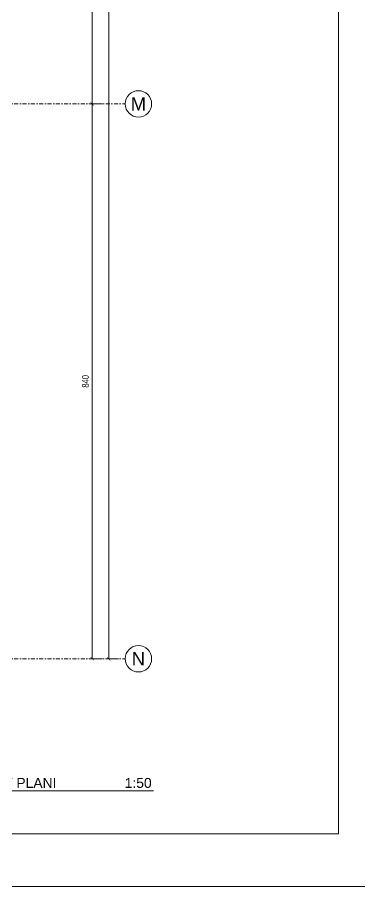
# Model space of a CAD drawing. Extents: x -1701 to 23780, y -363 to 7742.
# Drawn here: x 4919 to 5437, y 0 to 1316 of the extents above; entities that cross this region are included whole.
import ezdxf
from ezdxf.enums import TextEntityAlignment as Align

# ---------------------------------------------------------------- set-up
doc = ezdxf.new("R2010")
doc.units = 0
doc.header["$LTSCALE"] = 25
doc.header["$MEASUREMENT"] = 0
doc.header["$PDMODE"] = 1
doc.linetypes.add('Audi$0$DASHDOT2', pattern=[0.5, 0.25, -0.125, 0, -0.125])
doc.layers.get('0').update_dxf_attribs({"color": 9, "lineweight": 9})
doc.layers.get('Defpoints').update_dxf_attribs({"color": 9, "lineweight": 9})
for name, color, linetype, lineweight in [('Audi$0$10', 8, 'Continuous', 9), ('Audi$0$21', 8, 'Continuous', 9), ('Audi$0$24', 8, 'Audi$0$DASHDOT2', 9), ('Audi$0$25', 8, 'Continuous', 9)]:
    doc.layers.add(name, color=color, linetype=linetype, lineweight=lineweight)
doc.layers.add('Audi$0$40A', color=8, linetype='Continuous', lineweight=9, plot=False)
doc.styles.add('Audi$0$Arial', font='arial.ttf', dxfattribs={"height": 2.5})
doc.styles.add('Audi$0$MuuM_TEXT-ITALIC', font='ARIALNI.TTF')
doc.styles.add('Audi$0$MuuM_TEXT-STANDART', font='ARIALN.TTF')
doc.dimstyles.new('Audi$0$MuuM_DIM50', dxfattribs={"dimscale": 5, "dimtxt": 2, "dimasz": 1, "dimexe": 1, "dimexo": 1, "dimgap": 1, "dimtad": 1, "dimdec": 1, "dimrnd": 0.5, "dimdsep": 46, "dimtxsty": 'Audi$0$MuuM_TEXT-STANDART', "dimblk": 'Audi$0$_ArchTick', "dimcen": 0, "dimdle": 0.15, "dimclrd": 256, "dimclre": 256, "dimclrt": 256, "dimadec": 0, "dimazin": 0, "dimtfac": 5, "dimtdec": 1, "dimtix": 1, "dimtmove": 2, "dimatfit": 3, "dimldrblk": 'Audi$0$_Dot', "dimfxl": 3, "dimfxlon": 1, "dimtolj": 1, "dimlwd": -1, "dimlwe": -1, "dimarcsym": 0})

# ---------------------------------------------------------------- blocks, each defined once
blk = doc.blocks.new('Audi$0$0_drawinglabel')
blk.add_lwpolyline([(3, 0), (46.86, 0)])
blk.add_circle((0, 0), 3)
at = {"style": 'Audi$0$Arial'}
blk.add_attdef('CIZIMADI', text='', height=2, dxfattribs=at).set_placement((3.5, 0), align=Align.BOTTOM_LEFT)
blk.add_attdef('OLCEK', text='', height=2, dxfattribs=at).set_placement((46.46, 0), align=Align.BOTTOM_RIGHT)
blk.add_attdef('CIZIMNO', text='', height=2.5, dxfattribs=at).set_placement((0, 0), align=Align.MIDDLE)
at = {"style": 'Audi$0$MuuM_TEXT-ITALIC'}
blk.add_attdef('DRAWINGNAME', text='', height=2, dxfattribs=at).set_placement((3.5, -0.59), align=Align.TOP_LEFT)
blk.add_attdef('SCALE', text='', height=2, dxfattribs=at).set_placement((46.46, -0.59), align=Align.TOP_RIGHT)
blk = doc.blocks.new('Audi$0$0_aks')
at = {"linetype": 'Continuous'}
blk.add_circle((0, 0), 2, dxfattribs=at)
at = {"style": 'Audi$0$Arial'}
blk.add_attdef('AKS', text='', height=2, dxfattribs=at).set_placement((0, 0), align=Align.MIDDLE_CENTER)
blk = doc.blocks.new('Audi$0$_ArchTick')
at = {"color": 0, "linetype": 'ByBlock', "const_width": 0.15}
blk.add_lwpolyline([(-0.5, -0.5), (0.5, 0.5)], dxfattribs=at)
blk = doc.blocks.new('*D4780')
at = {"layer": 'Audi$0$25', "transparency": 16777216}
for p, q in [((350, 800), (330, 800)), ((335, -2440.8), (335, 800.8)), ((350, -2440), (330, -2440))]:
    blk.add_line(p, q, dxfattribs=at)
at = {"layer": 'Defpoints', "color": 0, "transparency": 16777216}
for p in [(335, 800), (360, 800), (360, -2440)]:
    blk.add_point(p, dxfattribs=at)
at = {"layer": 'Audi$0$25', "transparency": 16777216, "xscale": 5, "yscale": 5, "zscale": 5}
for p, rotation in [((335, 800), 90), ((335, -2440), 270)]:
    blk.add_blockref('Audi$0$_ArchTick', p, dxfattribs=dict(at, rotation=rotation))
at = {"layer": 'Audi$0$25', "transparency": 16777216, "insert": (324.9, -820), "char_height": 10, "attachment_point": 5, "rotation": 90, "style": 'Audi$0$MuuM_TEXT-STANDART'}
blk.add_mtext('\\A1;3240', dxfattribs=at)
blk = doc.blocks.new('Audi$0$_Dot')
at = {"color": 0, "linetype": 'ByBlock', "lineweight": -2}
blk.add_line((-0.5, 0), (-1, 0), dxfattribs=at)
at = {"color": 0, "linetype": 'ByBlock', "const_width": 0.5}
blk.add_lwpolyline([(-0.25, 0, 1), (0.25, 0, 1)], format="xyb", close=True, dxfattribs=at)
blk = doc.blocks.new('*D4783')
at = {"layer": 'Audi$0$25', "transparency": 16777216}
for p, q in [((325, -800), (305, -800)), ((310, -799.2), (310, -1600.8)), ((325, -1600), (305, -1600))]:
    blk.add_line(p, q, dxfattribs=at)
at = {"layer": 'Defpoints', "color": 0, "transparency": 16777216}
for p in [(360, -800), (310, -1600), (360, -1600)]:
    blk.add_point(p, dxfattribs=at)
at = {"layer": 'Audi$0$25', "transparency": 16777216, "xscale": 5, "yscale": 5, "zscale": 5}
for p, rotation in [((310, -800), 90), ((310, -1600), 270)]:
    blk.add_blockref('Audi$0$_ArchTick', p, dxfattribs=dict(at, rotation=rotation))
at = {"layer": 'Audi$0$25', "transparency": 16777216, "insert": (299.9, -1200), "char_height": 10, "attachment_point": 5, "rotation": 90, "style": 'Audi$0$MuuM_TEXT-STANDART'}
blk.add_mtext('\\A1;800', dxfattribs=at)
blk = doc.blocks.new('*D4784')
at = {"layer": 'Audi$0$25', "transparency": 16777216}
for p, q in [((325, -1600), (305, -1600)), ((310, -1599.2), (310, -2440.8)), ((325, -2440), (305, -2440))]:
    blk.add_line(p, q, dxfattribs=at)
at = {"layer": 'Defpoints', "color": 0, "transparency": 16777216}
for p in [(360, -1600), (310, -2440), (350, -2440)]:
    blk.add_point(p, dxfattribs=at)
at = {"layer": 'Audi$0$25', "transparency": 16777216, "xscale": 5, "yscale": 5, "zscale": 5}
for p, rotation in [((310, -1600), 90), ((310, -2440), 270)]:
    blk.add_blockref('Audi$0$_ArchTick', p, dxfattribs=dict(at, rotation=rotation))
at = {"layer": 'Audi$0$25', "transparency": 16777216, "insert": (299.9, -2020), "char_height": 10, "attachment_point": 5, "rotation": 90, "style": 'Audi$0$MuuM_TEXT-STANDART'}
blk.add_mtext('\\A1;840', dxfattribs=at)
blk = doc.blocks.new('Audi$0$P-AKS_AUDI')
at = {"layer": 'Audi$0$24'}
for points in [[(-3840, -1600), (360, -1600)], [(-3840, -2440), (360, -2440)]]:
    blk.add_lwpolyline(points, dxfattribs=at)
at = {"layer": 'Audi$0$24', "xscale": 10, "yscale": 10, "zscale": 10}
for p, values in [((380, -1600), {'AKS': 'M'}), ((380, -2440), {'AKS': 'N'})]:
    blk.add_blockref('Audi$0$0_aks', p, dxfattribs=at).add_auto_attribs(values)
at = {"layer": 'Audi$0$25'}
for base, p1, p2, picture, middle in [((335, 800), (360, -2440), (360, 800), '*D4780', (324.89, -820)), ((310, -1600), (360, -800), (360, -1600), '*D4783', (299.89, -1200)), ((310, -2440), (360, -1600), (350, -2440), '*D4784', (299.89, -2020))]:
    dim = blk.add_linear_dim(base=base, p1=p1, p2=p2, angle=90, dimstyle='Audi$0$MuuM_DIM50', dxfattribs=at)
    dim.commit()
    dim.dimension.update_dxf_attribs({"geometry": picture, "text_midpoint": middle})
blk = doc.blocks.new('Audi$0$p-zemin kat')
at = {"layer": 'Audi$0$24'}
blk.add_blockref('Audi$0$P-AKS_AUDI', (4722.5, 2785), dxfattribs=at)
blk = doc.blocks.new('Audi')
at = {"layer": 'Audi$0$40A'}
for points in [[(5945, 4205), (0, 4205), (0, 0), (5945, 0)], [(5405.06, 80), (80, 80), (80, 4125), (5405.06, 4125)]]:
    blk.add_lwpolyline(points, close=True, dxfattribs=at)
at = {"layer": 'Audi$0$10'}
blk.add_blockref('Audi$0$p-zemin kat', (0, 0), dxfattribs=at)
at = {"layer": 'Audi$0$21'}
ref = blk.add_blockref('Audi$0$0_drawinglabel', (4774.05, 145), dxfattribs=dict(at, xscale=7.5, yscale=7.5, zscale=7.5))
ref.add_attrib('CIZIMNO', '01', dxfattribs={"layer": '0', "height": 18.75, "style": 'Audi$0$Arial'}).set_placement((4774.05, 145), align=Align.MIDDLE)
ref.add_attrib('CIZIMADI', 'ZEMİN KAT PLANI', dxfattribs={"layer": '0', "height": 15, "style": 'Audi$0$Arial'}).set_placement((4800.3, 145), align=Align.BOTTOM_LEFT)
ref.add_attrib('OLCEK', '1:50', dxfattribs={"layer": '0', "height": 15, "style": 'Audi$0$Arial'}).set_placement((5122.5, 145), align=Align.BOTTOM_RIGHT)

msp = doc.modelspace()

# ---------------------------------------------------------------- block references
at = {"color": 6}
msp.add_blockref('Audi', (0, 0), dxfattribs=at)

doc.saveas('drawing.dxf')
